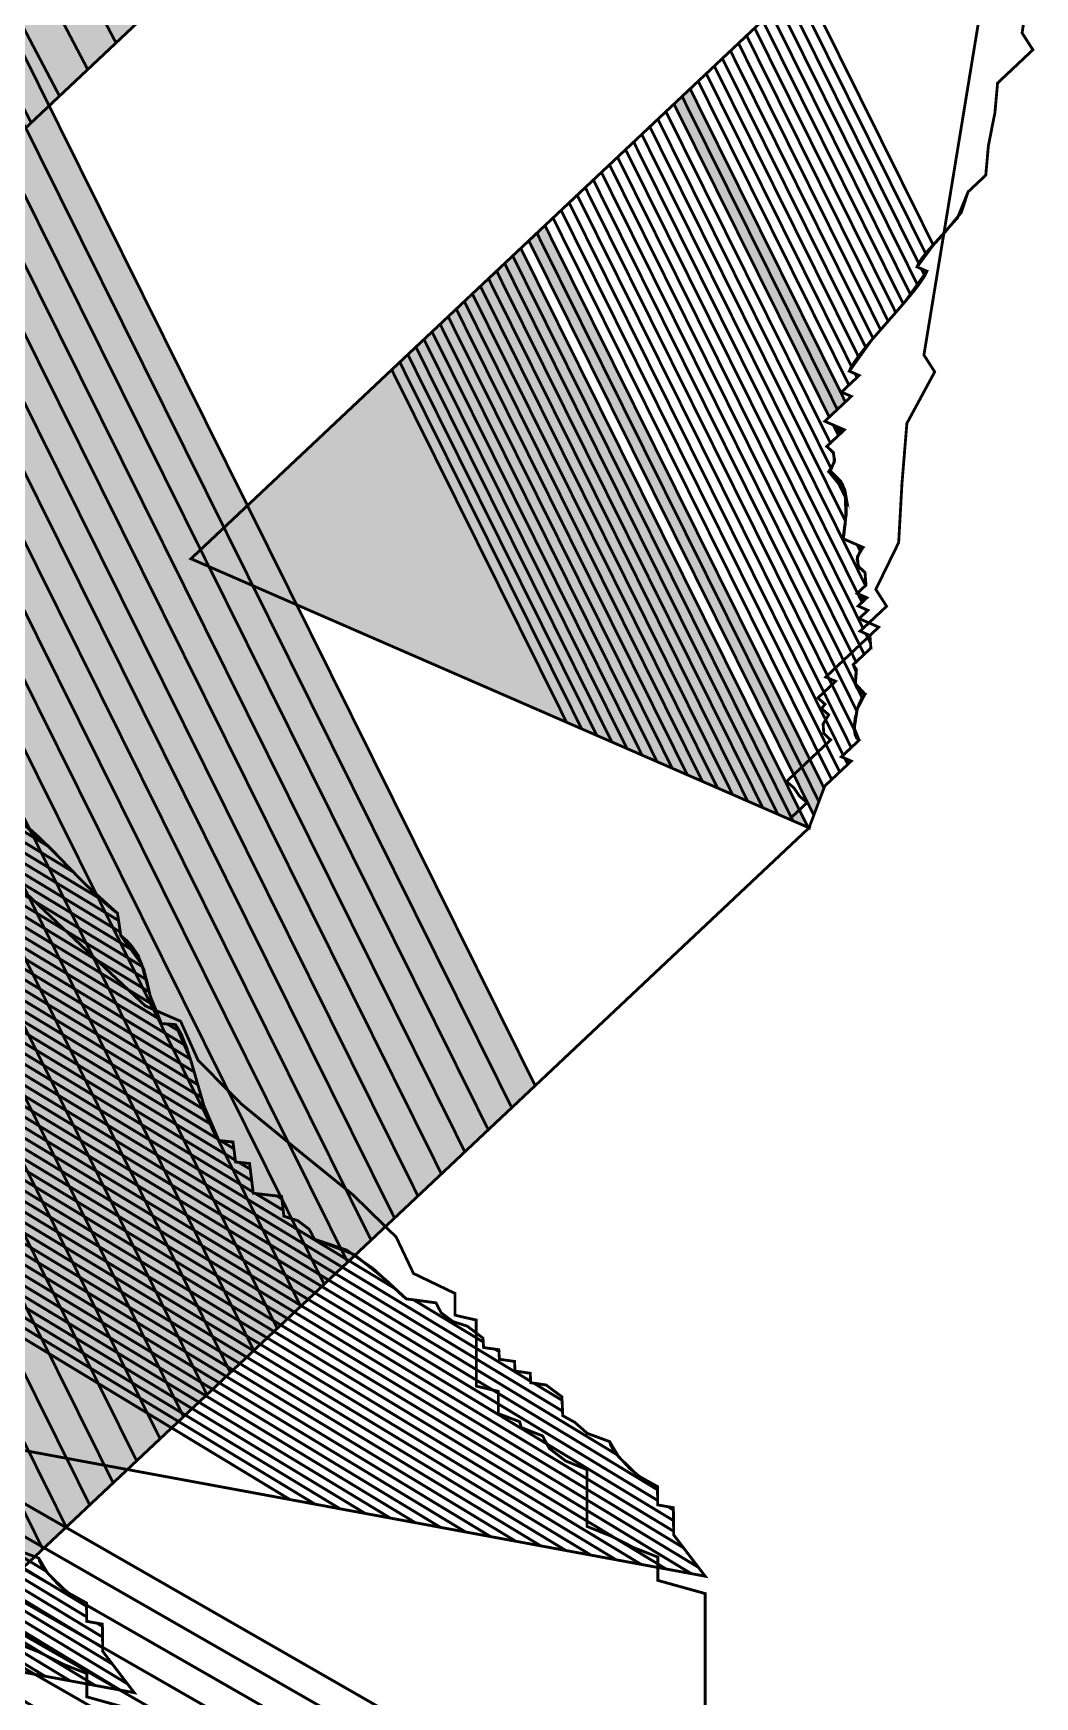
# Model space of a CAD drawing. Extents: x -4.27 to 4.1, y -1.45 to 5.56.
# Drawn here: x 3.034 to 4.097, y 1.296 to 3.063 of the extents above; entities that cross this region are included whole.
import ezdxf

# ---------------------------------------------------------------- set-up
doc = ezdxf.new("R2010")
doc.units = 0
doc.header["$LTSCALE"] = 0.000394
doc.layers.add('LAYER_1', color=7, linetype='CONTINUOUS')

msp = doc.modelspace()

# ---------------------------------------------------------------- linework, layer by layer
at = {"layer": 'LAYER_1', "color": 51, "linetype": 'CONTINUOUS', "const_width": 0.003}
for points in [[(2.222213, 4.936047), (3.181783, 3.109831), (3.121783, 3.053307), (2.162209, 4.879528)], [(2.192209, 4.907787), (3.151783, 3.081567), (3.091783, 3.025043), (2.132209, 4.851264)], [(2.162209, 4.879528), (3.121783, 3.053307), (3.06178, 2.996783), (2.102209, 4.823004)], [(2.132209, 4.851264), (3.091783, 3.025043), (3.031783, 2.968524), (2.072209, 4.794744)], [(2.102209, 4.823004), (3.06178, 2.996783), (3.00178, 2.94026), (2.042205, 4.76648)], [(3.492114, 1.875197), (2.68724, 3.498894), (2.737024, 3.545791), (3.541898, 1.922094)], [(3.467224, 1.851752), (2.66235, 3.475449), (2.71213, 3.522343), (3.517004, 1.898646)], [(3.442335, 1.828303), (2.637461, 3.452), (2.68724, 3.498894), (3.492114, 1.875197)], [(3.97313, 2.795299), (3.825461, 3.093197), (3.842587, 3.109331), (3.981256, 2.829591), (3.977441, 2.824633), (3.974368, 2.819865), (3.972193, 2.815303), (3.982606, 2.810768), (3.980496, 2.806337), (3.977285, 2.801145)], [(3.957531, 2.776087), (3.808335, 3.077067), (3.825461, 3.093197), (3.97313, 2.795299), (3.968471, 2.789269), (3.96323, 2.782836)], [(3.965429, 2.785496), (3.816898, 3.085134), (3.834024, 3.101264), (3.973917, 2.819047), (3.973268, 2.817783), (3.972692, 2.816535), (3.972193, 2.815303), (3.97676, 2.813315), (3.98035, 2.806075), (3.976513, 2.800001), (3.971463, 2.793089)], [(3.07652, 2.172457), (2.688744, 2.407472), (2.686718, 2.416159), (2.684688, 2.424867), (2.682654, 2.433598), (3.018173, 2.230252), (3.01831, 2.229429), (3.01845, 2.228606), (3.018587, 2.227783), (3.037524, 2.211802), (3.056929, 2.192767)], [(3.105295, 2.143799), (2.69178, 2.394413), (2.689756, 2.403097), (2.687728, 2.411804), (2.685697, 2.420535), (3.050012, 2.19974), (3.0685, 2.180793), (3.087009, 2.161646)], [(3.124488, 2.120949), (2.694819, 2.38135), (2.692798, 2.390035), (2.690773, 2.398743), (2.688744, 2.407472), (3.07652, 2.172457), (3.0924, 2.156228), (3.108064, 2.141289), (3.123358, 2.128591), (3.123751, 2.126017), (3.124122, 2.123467)], [(3.126291, 2.108638), (2.697858, 2.368291), (2.695837, 2.376976), (2.693811, 2.385684), (2.69178, 2.394413), (3.105295, 2.143799), (3.111381, 2.138333), (3.117407, 2.133246), (3.123358, 2.128591), (3.123961, 2.124615), (3.124534, 2.120706), (3.125126, 2.116862), (3.125504, 2.114103), (3.125897, 2.111355)], [(3.142795, 2.087413), (2.700906, 2.355228), (2.698882, 2.363914), (2.696853, 2.37262), (2.694819, 2.38135), (3.124488, 2.120949), (3.124696, 2.119578), (3.124908, 2.118217), (3.125126, 2.116862), (3.125682, 2.112862), (3.126257, 2.108907), (3.126803, 2.105035), (3.133152, 2.099619), (3.138436, 2.093717)], [(3.150051, 2.071799), (2.703953, 2.342161), (2.701926, 2.350851), (2.699893, 2.35956), (2.697858, 2.368291), (3.126291, 2.108638), (3.126467, 2.107427), (3.126638, 2.106227), (3.126803, 2.105035), (3.137305, 2.095127), (3.144804, 2.083899)], [(3.154091, 2.058134), (2.706988, 2.329102), (2.704966, 2.337787), (2.702938, 2.346496), (2.700906, 2.355228), (3.142795, 2.087413), (3.147635, 2.077998), (3.151277, 2.068166)], [(3.157154, 2.045059), (2.710031, 2.316043), (2.70801, 2.324728), (2.705985, 2.333435), (2.703953, 2.342161), (3.150051, 2.071799), (3.152828, 2.062894), (3.155107, 2.053928)], [(3.160524, 2.031799), (2.713067, 2.302984), (2.711046, 2.311668), (2.70902, 2.320374), (2.706988, 2.329102), (3.154091, 2.058134), (3.156228, 2.049116), (3.158281, 2.040282)], [(3.166425, 2.017004), (2.71611, 2.289921), (2.714089, 2.298605), (2.712063, 2.307312), (2.710031, 2.316043), (3.157154, 2.045059), (3.159616, 2.035017), (3.162564, 2.025581)], [(3.196004, 1.987858), (2.719157, 2.276854), (2.717133, 2.285542), (2.715102, 2.294252), (2.713067, 2.302984), (3.160524, 2.031799), (3.162998, 2.024437), (3.166084, 2.017639), (3.169996, 2.011531), (3.174898, 2.011138), (3.179863, 2.010765), (3.184894, 2.010366), (3.188812, 2.004276), (3.192501, 1.996683)], [(3.20072, 1.97378), (2.722201, 2.263795), (2.720177, 2.272482), (2.718147, 2.28119), (2.71611, 2.289921), (3.166425, 2.017004), (3.167529, 2.015112), (3.168719, 2.013287), (3.169996, 2.011531), (3.172083, 2.011357), (3.174181, 2.011188), (3.176291, 2.011024), (3.189469, 2.003035), (3.193409, 1.994531), (3.197145, 1.98467)], [(3.204787, 1.960098), (2.725244, 2.250728), (2.723221, 2.259413), (2.721191, 2.268122), (2.719157, 2.276854), (3.196004, 1.987858), (3.199013, 1.979131), (3.201933, 1.969815)], [(1.696307, 2.264295), (3.74728, 1.086508), (3.74728, 1.063167), (3.74728, 1.039832), (3.74728, 1.016504), (1.697622, 2.193539), (1.697186, 2.217115), (1.696746, 2.240701)], [(3.208626, 1.946551), (2.728287, 2.237669), (2.726265, 2.246354), (2.724236, 2.255063), (2.722201, 2.263795), (3.20072, 1.97378), (3.203391, 1.964915), (3.206018, 1.955791)], [(3.212496, 1.932988), (2.731327, 2.224606), (2.729304, 2.23329), (2.727277, 2.241997), (2.725244, 2.250728), (3.204787, 1.960098), (3.207359, 1.951046), (3.209922, 1.941962)], [(1.696965, 2.228913), (3.74728, 1.051504), (3.74728, 1.028164), (3.74728, 1.004832), (3.74728, 0.981508), (1.69828, 2.158161), (1.697841, 2.181736), (1.697403, 2.20532)], [(3.216685, 1.919232), (2.734366, 2.211547), (2.732345, 2.22023), (2.730319, 2.228939), (2.728287, 2.237669), (3.208626, 1.946551), (3.211279, 1.937192), (3.213959, 1.928032)], [(3.221732, 1.904957), (2.737409, 2.198484), (2.735387, 2.207167), (2.73336, 2.215876), (2.731327, 2.224606), (3.212496, 1.932988), (3.215489, 1.923021), (3.218558, 1.913606)], [(3.229835, 1.888827), (2.740453, 2.185421), (2.73843, 2.194105), (2.736402, 2.202813), (2.734366, 2.211547), (3.216685, 1.919232), (3.220816, 1.907317), (3.225176, 1.897018)], [(1.697622, 2.193539), (3.74728, 1.016504), (3.74728, 0.993163), (3.74728, 0.969833), (3.74728, 0.946508), (1.698925, 2.122795), (1.69849, 2.146369), (1.698057, 2.16995)], [(3.248425, 1.866339), (2.743492, 2.172358), (2.74147, 2.181043), (2.739442, 2.189752), (2.737409, 2.198484), (3.221732, 1.904957), (3.224683, 1.898058), (3.227768, 1.892096), (3.231008, 1.887224), (3.235963, 1.886695), (3.240963, 1.886187), (3.245984, 1.885657), (3.246458, 1.882077), (3.246908, 1.878518), (3.247374, 1.875004), (3.247717, 1.872087), (3.248074, 1.8692)], [(3.265807, 1.844587), (2.746539, 2.159295), (2.744517, 2.167979), (2.742488, 2.176687), (2.740453, 2.185421), (3.229835, 1.888827), (3.230223, 1.888277), (3.230614, 1.887742), (3.231008, 1.887224), (3.231609, 1.887156), (3.232211, 1.887088), (3.232815, 1.88702), (3.246902, 1.878484), (3.247053, 1.877319), (3.247212, 1.876159), (3.247374, 1.875004), (3.247801, 1.87145), (3.248243, 1.867941), (3.248661, 1.864453), (3.253595, 1.863885), (3.25857, 1.863332), (3.263567, 1.862819), (3.264329, 1.856704), (3.265071, 1.850626)], [(3.267315, 1.832457), (2.749575, 2.146236), (2.747552, 2.15492), (2.745525, 2.163627), (2.743492, 2.172358), (3.248425, 1.866339), (3.248506, 1.865709), (3.248586, 1.865083), (3.248661, 1.864453), (3.249848, 1.864314), (3.251037, 1.864174), (3.252228, 1.864035), (3.264319, 1.856709), (3.265319, 1.848567), (3.266312, 1.840488)], [(1.69828, 2.158161), (3.74728, 0.981508), (3.74728, 0.958167), (3.74728, 0.934833), (3.74728, 0.911508), (1.699571, 2.087421), (1.699139, 2.110992), (1.698711, 2.134572)], [(1.698925, 2.122795), (3.74728, 0.946508), (3.74728, 0.923167), (3.74728, 0.899833), (3.74728, 0.876508), (1.700228, 2.052043), (1.699793, 2.075619), (1.69936, 2.099204)], [(3.653543, 1.553504), (2.761752, 2.093984), (2.759728, 2.102669), (2.757696, 2.111379), (2.755661, 2.120114), (3.561972, 1.631437), (3.562007, 1.63093), (3.562045, 1.630427), (3.562083, 1.629925), (3.563135, 1.629772), (3.564184, 1.629616), (3.565236, 1.629461), (3.595315, 1.611232), (3.595404, 1.609091), (3.595508, 1.606968), (3.595626, 1.604866), (3.595743, 1.60152), (3.595857, 1.598243), (3.595969, 1.594965), (3.60891, 1.587816), (3.622013, 1.576209), (3.645909, 1.567323), (3.646897, 1.563735), (3.649537, 1.559018)], [(3.696634, 1.516169), (2.764791, 2.080921), (2.762768, 2.089606), (2.760737, 2.098315), (2.758701, 2.107047), (3.595795, 1.59972), (3.595852, 1.598138), (3.595911, 1.596555), (3.595969, 1.594965), (3.60891, 1.587816), (3.622013, 1.576209), (3.645909, 1.567323), (3.65546, 1.551171), (3.676124, 1.531026), (3.696606, 1.519669), (3.696616, 1.5185), (3.696624, 1.517333)], [(1.699571, 2.087421), (3.74728, 0.911508), (3.74728, 0.888167), (3.74728, 0.864837), (3.74728, 0.841512), (1.700886, 2.016669), (1.700448, 2.040244), (1.700009, 2.063828)], [(3.696807, 1.504846), (2.767839, 2.067858), (2.765816, 2.076541), (2.763788, 2.085249), (2.761752, 2.093984), (3.653543, 1.553504), (3.666997, 1.538968), (3.682675, 1.526195), (3.696606, 1.519669), (3.696663, 1.514686), (3.696727, 1.509745)], [(3.713646, 1.483421), (2.770882, 2.054795), (2.768858, 2.063479), (2.766828, 2.072187), (2.764791, 2.080921), (3.696634, 1.516169), (3.696706, 1.510766), (3.696798, 1.505414), (3.696917, 1.50011), (3.702442, 1.499153), (3.707948, 1.49817), (3.713472, 1.497213), (3.71354, 1.492588), (3.713596, 1.487991)], [(3.71374, 1.472146), (2.773925, 2.041732), (2.771903, 2.050416), (2.769874, 2.059124), (2.767839, 2.067858), (3.696807, 1.504846), (3.696841, 1.503263), (3.696878, 1.501685), (3.696917, 1.50011), (3.700556, 1.499483), (3.704175, 1.498834), (3.707795, 1.498185), (3.7135, 1.494728), (3.713598, 1.487131), (3.713676, 1.479607)], [(3.724201, 1.454587), (2.776965, 2.028669), (2.774942, 2.037353), (2.772915, 2.046062), (2.770882, 2.054795), (3.713646, 1.483421), (3.713695, 1.478362), (3.713742, 1.473332), (3.713783, 1.468323), (3.717265, 1.46373), (3.720735, 1.45915)], [(3.74011, 1.433728), (2.780004, 2.01561), (2.777983, 2.024292), (2.775957, 2.033001), (2.773925, 2.041732), (3.71374, 1.472146), (3.713754, 1.470869), (3.71377, 1.469597), (3.713783, 1.468323), (3.722597, 1.456713), (3.731365, 1.445188)], [(3.732539, 1.427098), (2.783047, 2.002547), (2.781025, 2.01123), (2.778997, 2.019937), (2.776965, 2.028669), (3.724201, 1.454587), (3.731907, 1.444476), (3.739597, 1.434414), (3.74728, 1.424382), (3.742361, 1.425289), (3.737448, 1.426194)], [(3.705929, 1.432008), (2.786094, 1.98948), (2.784071, 1.998166), (2.782041, 2.006875), (2.780004, 2.01561), (3.74011, 1.433728), (3.742498, 1.430608), (3.744889, 1.427494), (3.74728, 1.424382), (3.733448, 1.426934), (3.719664, 1.429474)], [(3.047382, 1.429799), (2.155594, 1.970276), (2.15357, 1.97896), (2.151539, 1.987668), (2.149504, 1.996402), (2.955811, 1.507732), (2.955846, 1.507227), (2.955884, 1.506724), (2.955921, 1.50622), (2.956975, 1.506068), (2.958029, 1.50591), (2.959083, 1.505752), (2.989154, 1.487524), (2.989241, 1.485383), (2.989347, 1.483262), (2.989469, 1.481161), (2.989583, 1.477814), (2.989697, 1.474536), (2.989811, 1.47126), (3.002751, 1.464108), (3.015853, 1.452502), (3.039748, 1.443618), (3.040736, 1.44003), (3.043376, 1.435314)], [(3.679295, 1.436929), (2.789134, 1.976421), (2.788688, 1.978341), (2.788245, 1.980264), (2.787799, 1.982189), (2.78622, 1.98896), (2.784634, 1.995745), (2.783047, 2.002547), (3.732539, 1.427098), (3.71471, 1.43039), (3.696962, 1.433667)], [(3.189469, 2.003035), (3.176291, 2.011024), (3.179138, 2.010813), (3.182006, 2.010598), (3.184894, 2.010366), (3.186458, 2.008173), (3.187981, 2.005722)], [(3.090472, 1.392465), (2.158634, 1.957213), (2.15661, 1.965898), (2.15458, 1.974606), (2.152543, 1.983339), (2.989634, 1.476016), (2.989692, 1.474435), (2.989753, 1.472852), (2.989811, 1.47126), (3.002751, 1.464108), (3.015853, 1.452502), (3.039748, 1.443618), (3.049298, 1.427466), (3.069963, 1.407321), (3.090445, 1.395965), (3.090455, 1.394796), (3.090463, 1.393628)], [(3.652669, 1.44185), (2.792173, 1.963362), (2.790717, 1.969626), (2.78926, 1.975902), (2.787799, 1.982189), (2.787231, 1.984617), (2.786662, 1.987047), (2.786094, 1.98948), (3.705929, 1.432008), (3.688093, 1.435302), (3.67034, 1.438585)], [(3.626035, 1.446772), (2.795213, 1.950299), (2.79319, 1.958982), (2.791164, 1.967691), (2.789134, 1.976421), (3.679295, 1.436929), (3.661459, 1.440224), (3.643706, 1.443506)], [(3.09065, 1.381138), (2.161673, 1.94415), (2.159652, 1.952833), (2.157626, 1.961542), (2.155594, 1.970276), (3.047382, 1.429799), (3.060835, 1.415263), (3.076514, 1.40249), (3.090445, 1.395965), (3.090501, 1.39098), (3.090567, 1.386036)], [(3.599421, 1.451681), (2.798256, 1.93724), (2.796234, 1.945922), (2.794206, 1.95463), (2.792173, 1.963362), (3.652669, 1.44185), (3.634834, 1.445142), (3.617085, 1.448418)], [(3.107488, 1.359717), (2.16472, 1.931087), (2.162698, 1.939771), (2.160669, 1.948479), (2.158634, 1.957213), (3.090472, 1.392465), (3.090547, 1.387061), (3.090641, 1.381709), (3.09076, 1.376406), (3.096284, 1.375448), (3.101787, 1.374466), (3.107311, 1.373508), (3.107382, 1.368882), (3.107441, 1.364285)], [(3.107579, 1.348441), (2.16776, 1.918028), (2.165737, 1.926711), (2.163709, 1.935417), (2.161673, 1.94415), (3.09065, 1.381138), (3.090683, 1.379556), (3.090721, 1.37798), (3.09076, 1.376406), (3.094397, 1.375778), (3.098015, 1.375129), (3.101634, 1.37448), (3.107339, 1.371024), (3.107438, 1.363427), (3.107516, 1.355904)], [(3.572791, 1.456602), (2.801295, 1.924177), (2.799273, 1.932861), (2.797245, 1.941568), (2.795213, 1.950299), (3.626035, 1.446772), (3.608202, 1.450063), (3.590455, 1.45334)], [(3.118035, 1.330886), (2.170803, 1.904965), (2.168781, 1.913647), (2.166753, 1.922354), (2.16472, 1.931087), (3.107488, 1.359717), (3.10754, 1.354657), (3.107584, 1.349624), (3.107622, 1.344614), (3.111102, 1.340023), (3.114571, 1.335446)], [(3.546165, 1.461524), (2.804339, 1.911114), (2.802316, 1.919797), (2.800289, 1.928507), (2.798256, 1.93724), (3.599421, 1.451681), (3.581584, 1.454977), (3.563832, 1.458259)], [(3.519539, 1.466441), (2.807374, 1.898055), (2.805353, 1.906737), (2.803327, 1.915445), (2.801295, 1.924177), (3.572791, 1.456602), (3.554954, 1.459898), (3.537204, 1.463177)], [(3.133949, 1.310024), (2.173846, 1.891902), (2.171823, 1.900585), (2.169794, 1.909294), (2.16776, 1.918028), (3.107579, 1.348441), (3.107592, 1.347164), (3.107609, 1.345889), (3.107622, 1.344614), (3.116437, 1.333006), (3.125205, 1.321482)], [(3.492909, 1.471362), (2.810421, 1.884992), (2.808398, 1.893675), (2.80637, 1.902381), (2.804339, 1.911114), (3.546165, 1.461524), (3.528325, 1.464821), (3.510574, 1.468099)], [(3.126378, 1.303394), (2.17689, 1.878839), (2.174867, 1.887521), (2.172839, 1.89623), (2.170803, 1.904965), (3.118035, 1.330886), (3.125744, 1.320774), (3.133436, 1.31071), (3.141118, 1.300677), (3.136199, 1.301584), (3.131286, 1.302489)], [(3.099768, 1.308303), (2.179937, 1.865772), (2.177914, 1.874457), (2.175883, 1.883167), (2.173846, 1.891902), (3.133949, 1.310024), (3.136338, 1.306906), (3.138729, 1.303792), (3.141118, 1.300677), (3.127287, 1.303229), (3.113502, 1.30577)], [(3.466299, 1.476272), (2.813465, 1.871929), (2.81144, 1.880613), (2.809409, 1.889321), (2.807374, 1.898055), (3.519539, 1.466441), (3.501705, 1.469734), (3.483958, 1.47301)], [(3.073142, 1.31322), (2.182976, 1.852713), (2.182531, 1.854632), (2.182087, 1.856555), (2.181642, 1.85848), (2.180062, 1.865251), (2.178477, 1.872036), (2.17689, 1.878839), (3.126378, 1.303394), (3.108552, 1.306685), (3.090807, 1.309961)], [(3.439657, 1.481201), (2.8165, 1.85887), (2.814478, 1.867552), (2.812451, 1.87626), (2.810421, 1.884992), (3.492909, 1.471362), (3.475071, 1.474657), (3.45732, 1.477937)], [(3.413024, 1.486122), (2.819539, 1.845811), (2.817519, 1.854492), (2.815495, 1.863198), (2.813465, 1.871929), (3.466299, 1.476272), (3.448451, 1.47957), (3.430693, 1.482855)], [(3.246902, 1.878484), (3.232815, 1.88702), (3.237179, 1.886567), (3.241575, 1.886124), (3.245984, 1.885657), (3.246303, 1.883259), (3.246603, 1.880865)], [(3.046516, 1.318138), (2.186016, 1.839654), (2.18456, 1.845917), (2.183103, 1.852193), (2.181642, 1.85848), (2.181074, 1.860909), (2.180505, 1.863338), (2.179937, 1.865772), (3.099768, 1.308303), (3.081934, 1.311596), (3.064184, 1.314874)], [(3.019886, 1.323063), (2.189055, 1.826594), (2.187033, 1.835274), (2.185006, 1.843981), (2.182976, 1.852713), (3.073142, 1.31322), (3.055305, 1.316515), (3.037555, 1.319797)], [(3.38639, 1.491047), (2.822587, 1.832748), (2.820563, 1.841429), (2.818534, 1.850136), (2.8165, 1.85887), (3.439657, 1.481201), (3.421811, 1.4845), (3.404056, 1.487782)], [(3.264319, 1.856709), (3.252228, 1.864035), (3.255993, 1.863611), (3.259776, 1.863202), (3.263567, 1.862819), (3.263821, 1.860779), (3.26407, 1.858741)], [(2.993272, 1.327972), (2.192098, 1.813531), (2.190076, 1.822216), (2.188049, 1.830922), (2.186016, 1.839654), (3.046516, 1.318138), (3.028682, 1.32143), (3.010935, 1.324709)], [(3.359768, 1.495961), (2.825626, 1.819685), (2.823603, 1.82837), (2.821573, 1.837079), (2.819539, 1.845811), (3.413024, 1.486122), (3.39518, 1.489417), (3.377428, 1.492697)], [(3.333138, 1.500886), (2.828669, 1.806622), (2.826647, 1.815304), (2.824619, 1.824013), (2.822587, 1.832748), (3.38639, 1.491047), (3.368546, 1.494343), (3.350795, 1.497622)], [(3.306512, 1.505803), (2.831709, 1.793563), (2.829686, 1.802244), (2.827659, 1.810951), (2.825626, 1.819685), (3.359768, 1.495961), (3.341922, 1.499259), (3.324171, 1.502539)], [(3.299232, 1.813114), (3.269764, 1.830972), (3.274001, 1.830459), (3.278244, 1.82997), (3.282465, 1.829512), (3.28746, 1.828919), (3.292517, 1.828346), (3.297638, 1.827748), (3.298024, 1.824166), (3.298428, 1.820648), (3.298803, 1.817197), (3.298942, 1.815829), (3.299083, 1.814467)], [(3.297909, 1.82513), (3.29265, 1.828319), (3.294303, 1.828132), (3.295968, 1.827945), (3.297638, 1.827748), (3.297726, 1.826871), (3.297816, 1.825997)], [(2.828669, 1.806622), (3.333138, 1.500886), (3.313002, 1.50461), (3.292988, 1.508313), (3.273094, 1.511992), (3.190785, 1.527202), (3.110386, 1.542061), (3.031872, 1.556573), (2.955218, 1.570742), (2.880398, 1.584575), (2.863606, 1.656634), (2.846364, 1.730641)], [(3.511626, 1.673169), (3.437709, 1.717969), (3.440339, 1.717618), (3.442977, 1.717272), (3.445618, 1.716937), (3.450873, 1.716205), (3.456169, 1.715493), (3.461484, 1.714756), (3.466899, 1.704253), (3.479225, 1.695072), (3.49485, 1.689898), (3.500299, 1.685738), (3.505821, 1.681544), (3.511374, 1.677366), (3.511454, 1.675967), (3.511538, 1.674566)], [(3.52822, 1.663114), (3.524169, 1.665567), (3.525477, 1.665393), (3.526785, 1.665221), (3.528091, 1.665047), (3.528136, 1.664403), (3.528178, 1.663756)], [(3.595315, 1.611232), (3.565236, 1.629461), (3.569598, 1.628811), (3.573963, 1.628159), (3.578327, 1.627528), (3.583956, 1.623304), (3.589576, 1.619147), (3.595189, 1.614984), (3.59523, 1.613733), (3.595271, 1.612481)], [(3.7135, 1.494728), (3.707795, 1.498185), (3.709683, 1.497855), (3.711577, 1.497532), (3.713472, 1.497213), (3.713482, 1.496384), (3.71349, 1.495554)], [(3.107339, 1.371024), (3.101634, 1.37448), (3.103521, 1.37415), (3.105416, 1.373827), (3.107311, 1.373508), (3.107323, 1.372679), (3.10733, 1.37185)]]:
    msp.add_lwpolyline(points, close=True, dxfattribs=at)
at = {"layer": 'LAYER_1', "linetype": 'CONTINUOUS', "const_width": 0.003}
for points in [[(3.517004, 1.898646), (2.71213, 3.522343), (2.761909, 3.569232), (3.566783, 1.945539)], [(3.981256, 2.829591), (3.842587, 3.109331), (4.026433, 3.28252), (4.03685, 3.27798), (4.07207, 3.270771), (4.080439, 3.263776), (4.069134, 3.251), (4.08448, 3.197431), (4.094037, 3.132032), (4.083685, 3.063823), (4.095142, 3.045917), (4.057638, 3.010587), (4.054855, 2.979267), (4.047905, 2.944021), (4.045122, 2.912701), (4.035744, 2.90387), (4.02637, 2.895039), (4.019075, 2.873037), (4.000646, 2.85074)], [(3.973917, 2.819047), (3.834024, 3.101264), (3.85115, 3.117398), (3.989299, 2.838705), (3.983176, 2.831871), (3.977928, 2.825304)], [(3.98035, 2.806075), (3.97676, 2.813315), (3.982606, 2.810768), (3.982, 2.809304), (3.981245, 2.807738)], [(3.050012, 2.19974), (2.685697, 2.420535), (2.683674, 2.429222), (2.681645, 2.43793), (2.679614, 2.446661), (3.016138, 2.242709), (3.016961, 2.237716), (3.017779, 2.23274), (3.018587, 2.227783), (3.028898, 2.219497), (3.039388, 2.21005)]]:
    msp.add_lwpolyline(points, close=True, dxfattribs=at)
at = {"layer": 'LAYER_1', "color": 39, "linetype": 'CONTINUOUS', "const_width": 0.003}
for points in [[(3.66289, 3.563043), (2.083106, 2.074843), (0.101378, 2.938169)], [(4.094037, 3.132032), (4.083685, 3.063823), (4.095142, 3.045917), (4.057638, 3.010587), (4.054855, 2.979267), (4.047905, 2.944021), (4.045122, 2.912701), (4.035744, 2.90387), (4.02637, 2.895039), (4.0151, 2.867416), (3.990405, 2.8399), (3.972193, 2.815303), (3.982606, 2.810768), (3.959416, 2.778291), (3.923493, 2.73701), (3.900303, 2.704535), (3.910717, 2.699996), (3.901343, 2.691165), (3.891965, 2.682331), (3.902378, 2.677795), (3.874252, 2.651299), (3.884665, 2.64676), (3.895083, 2.642224), (3.885705, 2.63339), (3.876331, 2.624559), (3.883581, 2.617571), (3.884351, 2.607668), (3.878409, 2.597819), (3.896112, 2.576234), (3.896454, 2.547858), (3.89402, 2.526433), (3.904437, 2.521894), (3.91485, 2.517358), (3.908909, 2.507508), (3.909679, 2.497605), (3.916929, 2.490618), (3.917969, 2.477248), (3.908594, 2.468417), (3.919008, 2.463878), (3.909634, 2.455047), (3.920047, 2.450508), (3.910673, 2.441677), (3.921087, 2.437138), (3.911713, 2.428307), (3.922126, 2.423768), (3.923165, 2.410402), (3.913791, 2.401567), (3.904413, 2.392736), (3.907654, 2.384626), (3.906727, 2.372591), (3.916909, 2.361457), (3.908804, 2.345852), (3.90556, 2.325259), (3.91065, 2.312516), (3.891898, 2.29485), (3.902315, 2.290315), (3.874185, 2.263815), (3.857512, 2.219409), (3.201346, 2.505264), (4.026433, 3.28252)], [(4.054539, 3.179854), (3.979465, 2.721717), (3.990921, 2.703807), (3.961372, 2.649067), (3.956137, 2.584947), (3.95266, 2.522483), (3.928386, 2.472713), (3.939839, 2.454803), (3.921087, 2.437138), (3.931504, 2.432602), (3.875248, 2.379606), (3.885661, 2.375071), (3.866909, 2.357406), (3.874509, 2.350746), (3.870767, 2.346156), (3.878366, 2.339496), (3.872422, 2.329648), (3.873192, 2.319745), (3.880445, 2.31276), (3.833563, 2.268594), (3.841549, 2.261769), (3.84745, 2.252979), (3.855433, 2.246154), (3.846059, 2.237319), (3.836681, 2.228488), (3.857512, 2.219413), (2.479244, 0.921043)], [(3.018587, 2.227783), (3.053289, 2.196474), (3.088774, 2.159879), (3.123358, 2.128591), (3.123961, 2.124615), (3.124534, 2.120706), (3.125126, 2.116862), (3.125682, 2.112862), (3.126257, 2.108907), (3.126803, 2.105035), (3.148897, 2.074964), (3.15817, 2.040763), (3.169996, 2.011531), (3.174898, 2.011138), (3.179863, 2.010765), (3.184894, 2.010366), (3.200955, 1.973074), (3.215164, 1.92411), (3.231008, 1.887224), (3.235963, 1.886695), (3.240963, 1.886187), (3.245984, 1.885657), (3.246458, 1.882077), (3.246908, 1.878518), (3.247374, 1.875004), (3.247801, 1.87145), (3.248243, 1.867941), (3.248661, 1.864453), (3.253595, 1.863885), (3.25857, 1.863332), (3.263567, 1.862819), (3.264886, 1.852197), (3.266172, 1.841686), (3.267472, 1.831264), (3.272464, 1.83065), (3.277475, 1.83006), (3.282465, 1.829512), (3.28746, 1.828919), (3.292517, 1.828346), (3.297638, 1.827748), (3.298024, 1.824166), (3.298428, 1.820648), (3.298803, 1.817197), (3.299182, 1.813711), (3.299576, 1.81027), (3.299949, 1.80685), (3.314901, 1.801993), (3.326953, 1.792916), (3.332488, 1.782343), (3.374617, 1.766121), (3.407673, 1.73962), (3.430028, 1.718984), (3.435189, 1.718313), (3.440393, 1.717614), (3.445618, 1.716937), (3.450873, 1.716205), (3.456169, 1.715493), (3.461484, 1.714756), (3.466899, 1.704253), (3.479225, 1.695072), (3.49485, 1.689898), (3.500299, 1.685738), (3.505821, 1.681544), (3.511374, 1.677366), (3.51158, 1.674013), (3.511803, 1.670662), (3.512004, 1.667311), (3.517366, 1.666519), (3.522728, 1.665772), (3.528091, 1.665047), (3.528326, 1.66161), (3.528539, 1.658219), (3.528772, 1.65485), (3.534122, 1.654091), (3.539471, 1.653309), (3.544819, 1.652547), (3.545043, 1.649101), (3.545223, 1.645699), (3.545378, 1.642319), (3.550741, 1.641577), (3.556145, 1.640801), (3.561571, 1.639972), (3.561716, 1.636593), (3.56188, 1.633236), (3.562083, 1.629925), (3.567496, 1.629134), (3.572911, 1.628319), (3.578327, 1.627528), (3.583956, 1.623304), (3.589576, 1.619147), (3.595189, 1.614984), (3.59531, 1.611582), (3.59545, 1.608201), (3.595626, 1.604866), (3.595743, 1.60152), (3.595857, 1.598243), (3.595969, 1.594965), (3.60891, 1.587816), (3.622013, 1.576209), (3.645909, 1.567323), (3.65546, 1.551171), (3.676124, 1.531026), (3.696606, 1.519669), (3.696684, 1.513076), (3.696782, 1.506556), (3.696917, 1.50011), (3.702442, 1.499153), (3.707948, 1.49817), (3.713472, 1.497213), (3.713608, 1.48747), (3.713705, 1.477848), (3.713783, 1.468323), (3.724999, 1.453562), (3.736151, 1.438931), (3.74728, 1.424382), (3.675679, 1.437607), (3.60539, 1.450592), (3.536397, 1.463339), (3.468687, 1.47585), (3.402243, 1.488127), (3.33705, 1.500174), (3.273094, 1.511992), (3.190785, 1.527202), (3.110386, 1.542061), (3.031872, 1.556573)], [(2.996399, 2.17825), (3.047432, 2.129942), (3.099562, 2.080643), (3.152819, 2.030335), (3.165063, 2.0249), (3.177582, 2.019472), (3.190374, 2.013933), (3.208808, 1.972647), (3.254582, 1.926263), (3.31402, 1.877594), (3.373449, 1.829457), (3.419194, 1.784663), (3.437583, 1.746028), (3.452147, 1.738982), (3.466801, 1.73196), (3.481638, 1.724823), (3.481646, 1.717026), (3.481655, 1.709352), (3.481665, 1.701736), (3.489052, 1.699941), (3.496531, 1.69824), (3.504193, 1.696555), (3.504218, 1.673127), (3.504243, 1.64976), (3.504268, 1.626335), (3.512047, 1.624484), (3.519827, 1.622635), (3.527606, 1.620787), (3.527617, 1.6127), (3.527626, 1.604858), (3.527634, 1.597138), (3.550304, 1.588527), (3.552052, 1.582299), (3.574724, 1.573406), (3.581661, 1.560246), (3.599057, 1.546916), (3.621815, 1.537559), (3.621827, 1.517478), (3.621839, 1.497333), (3.62185, 1.477252), (3.646957, 1.467154), (3.671975, 1.45455), (3.696945, 1.444665), (3.696948, 1.440238), (3.696949, 1.436068), (3.696949, 1.432024), (3.69695, 1.428001), (3.696952, 1.423979), (3.696953, 1.419957), (3.713546, 1.415325), (3.730276, 1.410667), (3.74728, 1.405957), (3.74728, 1.340692), (3.74728, 1.275474)], [(3.015853, 1.452502), (3.039748, 1.443618), (3.049298, 1.427466), (3.069963, 1.407321), (3.090445, 1.395965), (3.090524, 1.389371), (3.090623, 1.382852), (3.09076, 1.376406), (3.096284, 1.375448), (3.101787, 1.374466), (3.107311, 1.373508), (3.107449, 1.363763), (3.107547, 1.354141), (3.107622, 1.344614), (3.11884, 1.329854), (3.129992, 1.315225), (3.141118, 1.300677), (3.069518, 1.313901), (2.999229, 1.326886)], [(3.015689, 1.353543), (3.040798, 1.343449), (3.065815, 1.330845), (3.090787, 1.320961), (3.090788, 1.316533), (3.090789, 1.312361), (3.090791, 1.308319), (3.090791, 1.304295), (3.090791, 1.300273), (3.090791, 1.296252), (3.107385, 1.291619)]]:
    msp.add_lwpolyline(points, dxfattribs=at)
at = {"layer": 'LAYER_1', "linetype": 'CONTINUOUS', "const_width": 0.003}
msp.add_lwpolyline([(4.054539, 3.179854), (3.979465, 2.721717), (3.990921, 2.703807), (3.961372, 2.649067), (3.956137, 2.584947), (3.95266, 2.522483), (3.928386, 2.472713), (3.939839, 2.454803), (3.921087, 2.437138), (3.931504, 2.432602), (3.875248, 2.379606), (3.885661, 2.375071), (3.866909, 2.357406), (3.874509, 2.350746), (3.870767, 2.346156), (3.878366, 2.339496), (3.872422, 2.329648), (3.873192, 2.319745), (3.880445, 2.31276), (3.833563, 2.268594), (3.841549, 2.261769), (3.84745, 2.252979), (3.855433, 2.246154), (3.846059, 2.237319), (3.836681, 2.228488), (3.857512, 2.219413), (3.541898, 1.922094), (2.737024, 3.545791)], dxfattribs=at)
at = {"layer": 'LAYER_1', "color": 41, "linetype": 'CONTINUOUS', "const_width": 0.003}
for points in [[(3.417449, 1.804858), (2.612575, 3.428555), (2.66235, 3.475449), (3.467224, 1.851752)], [(3.392555, 1.781409), (2.587681, 3.405106), (2.637461, 3.452), (3.442335, 1.828303)], [(3.367665, 1.757965), (2.562791, 3.381661), (2.612575, 3.428555), (3.417449, 1.804858)], [(3.342776, 1.734516), (2.537902, 3.358213), (2.587681, 3.405106), (3.392555, 1.781409)], [(3.31789, 1.711071), (2.513016, 3.334768), (2.562791, 3.381661), (3.367665, 1.757965)], [(3.293, 1.687626), (2.488126, 3.311323), (2.537902, 3.358213), (3.342776, 1.734516)], [(3.941516, 2.75772), (3.791213, 3.060933), (3.808335, 3.077067), (3.957531, 2.776087), (3.95233, 2.770058), (3.946966, 2.76392)], [(3.949543, 2.766866), (3.799776, 3.069), (3.816898, 3.085134), (3.965429, 2.785496), (3.960426, 2.779488), (3.9551, 2.773258)], [(3.925496, 2.739362), (3.774087, 3.044803), (3.791213, 3.060933), (3.941516, 2.75772), (3.936069, 2.751525), (3.930701, 2.745387)], [(3.933484, 2.748587), (3.78265, 3.05287), (3.799776, 3.069), (3.949543, 2.766866), (3.944205, 2.760783), (3.938825, 2.754672)], [(3.90989, 2.720165), (3.756965, 3.028673), (3.774087, 3.044803), (3.925496, 2.739362), (3.919799, 2.732621), (3.914555, 2.726193)], [(3.917598, 2.729957), (3.765528, 3.036736), (3.78265, 3.05287), (3.933484, 2.748587), (3.92793, 2.742198), (3.922604, 2.735965)]]:
    msp.add_lwpolyline(points, close=True, dxfattribs=at)
at = {"layer": 'LAYER_1', "color": 31, "linetype": 'CONTINUOUS', "const_width": 0.003}
for points in [[(3.268106, 1.664177), (2.463232, 3.287874), (2.513016, 3.334768), (3.31789, 1.711071)], [(3.243217, 1.640728), (2.438343, 3.264429), (2.488126, 3.311323), (3.293, 1.687626)], [(3.218331, 1.617283), (2.413457, 3.24098), (2.463232, 3.287874), (3.268106, 1.664177)], [(3.193441, 1.593839), (2.388567, 3.217535), (2.438343, 3.264429), (3.243217, 1.640728)], [(3.168551, 1.57039), (2.363677, 3.194091), (2.413457, 3.24098), (3.218331, 1.617283)], [(3.143657, 1.546941), (2.338783, 3.170642), (2.388567, 3.217535), (3.193441, 1.593839)], [(3.89613, 2.671909), (3.73128, 3.004476), (3.748402, 3.020606), (3.902661, 2.709413), (3.901722, 2.707681), (3.900933, 2.706053), (3.900303, 2.704535), (3.906398, 2.701878), (3.908409, 2.697823), (3.901343, 2.691165), (3.891965, 2.682331), (3.902378, 2.677795)], [(3.899846, 2.689756), (3.739839, 3.012539), (3.756965, 3.028673), (3.90989, 2.720165), (3.905679, 2.714254), (3.902432, 2.709008), (3.900303, 2.704535), (3.910717, 2.699996), (3.901343, 2.691165)], [(3.902661, 2.709413), (3.748402, 3.020606), (3.765528, 3.036736), (3.917598, 2.729957), (3.911573, 2.722386), (3.906519, 2.715486)], [(3.879008, 2.65578), (3.714154, 2.988343), (3.73128, 3.004476), (3.89613, 2.671909)], [(3.887571, 2.663846), (3.722717, 2.996409), (3.739839, 3.012539), (3.899846, 2.689756), (3.891965, 2.682331), (3.902378, 2.677795)], [(3.880142, 2.62815), (3.705591, 2.98028), (3.722717, 2.996409), (3.887571, 2.663846), (3.874252, 2.651299), (3.884665, 2.64676), (3.895083, 2.642224), (3.885705, 2.63339)], [(3.908409, 2.697823), (3.906398, 2.701878), (3.910717, 2.699996)], [(3.888705, 2.636217), (3.883154, 2.647421), (3.884665, 2.64676), (3.895083, 2.642224)]]:
    msp.add_lwpolyline(points, close=True, dxfattribs=at)
at = {"layer": 'LAYER_1', "color": 21, "linetype": 'CONTINUOUS', "const_width": 0.003}
for points in [[(3.118772, 1.5235), (2.313898, 3.147197), (2.363677, 3.194091), (3.168551, 1.57039)], [(3.093882, 1.500051), (2.289008, 3.123748), (2.338783, 3.170642), (3.143657, 1.546941)], [(3.068992, 1.476602), (2.264118, 3.100303), (2.313898, 3.147197), (3.118772, 1.5235)], [(3.044102, 1.453157), (2.239228, 3.076854), (2.289008, 3.123748), (3.093882, 1.500051)], [(3.019213, 1.429713), (2.214339, 3.053409), (2.264118, 3.100303), (3.068992, 1.476602)], [(2.994323, 1.406264), (2.189449, 3.029965), (2.239228, 3.076854), (3.044102, 1.453157)], [(3.88111, 2.600862), (3.697031, 2.972213), (3.714154, 2.988343), (3.879008, 2.65578), (3.874252, 2.651299), (3.883154, 2.647421), (3.888705, 2.636217), (3.885705, 2.63339), (3.876331, 2.624559), (3.883095, 2.618532), (3.88474, 2.609931)], [(3.917488, 2.476795), (3.679906, 2.956083), (3.697031, 2.972213), (3.88111, 2.600862), (3.880292, 2.599816), (3.879393, 2.598802), (3.878409, 2.597819), (3.880506, 2.596819), (3.882448, 2.595722), (3.884248, 2.594535), (3.897339, 2.568122), (3.896901, 2.551746), (3.894893, 2.537001), (3.89402, 2.526433), (3.904437, 2.521894), (3.91485, 2.517358), (3.908909, 2.507508), (3.909679, 2.497605), (3.916929, 2.490618), (3.917969, 2.477248)], [(3.896098, 2.545283), (3.688469, 2.964146), (3.705591, 2.98028), (3.880142, 2.62815), (3.876331, 2.624559), (3.883581, 2.617571), (3.884351, 2.607668), (3.878409, 2.597819), (3.893267, 2.584081), (3.897504, 2.565008)], [(3.914913, 2.431319), (3.662783, 2.939949), (3.679906, 2.956083), (3.917488, 2.476795), (3.908594, 2.468417), (3.919008, 2.463878), (3.909634, 2.455047), (3.920047, 2.450508), (3.910673, 2.441677), (3.921087, 2.437138)], [(3.908925, 2.468728), (3.671343, 2.948016), (3.688469, 2.964146), (3.896098, 2.545283), (3.894998, 2.537747), (3.894173, 2.531339), (3.89402, 2.526433), (3.904437, 2.521894), (3.908591, 2.520087), (3.911736, 2.51374), (3.90847, 2.504837), (3.910253, 2.496476), (3.916929, 2.490618), (3.917969, 2.477248)], [(3.907008, 2.371248), (3.637094, 2.915752), (3.65422, 2.931882), (3.916047, 2.403693), (3.913791, 2.401567), (3.904413, 2.392736), (3.907812, 2.387663), (3.906908, 2.379941)], [(3.907484, 2.395626), (3.645657, 2.923819), (3.662783, 2.939949), (3.914913, 2.431319), (3.911713, 2.428307), (3.917697, 2.425697), (3.922772, 2.415465), (3.923165, 2.410402), (3.913791, 2.401567)], [(3.916047, 2.403693), (3.65422, 2.931882), (3.671343, 2.948016), (3.908925, 2.468728), (3.908594, 2.468417), (3.909217, 2.468146), (3.913776, 2.458949), (3.909634, 2.455047), (3.917386, 2.451669), (3.918626, 2.449165), (3.910673, 2.441677), (3.921087, 2.437138), (3.911713, 2.428307), (3.922126, 2.423768), (3.923165, 2.410402)], [(3.908146, 2.343614), (3.628535, 2.907689), (3.645657, 2.923819), (3.907484, 2.395626), (3.904413, 2.392736), (3.907654, 2.384626), (3.906727, 2.372591), (3.916909, 2.361457), (3.913566, 2.35708), (3.910586, 2.350915)], [(3.897339, 2.568122), (3.884248, 2.594535), (3.891449, 2.587163), (3.895584, 2.578145)], [(3.911736, 2.51374), (3.908591, 2.520087), (3.91485, 2.517358), (3.913697, 2.516195), (3.912658, 2.514985)], [(3.913776, 2.458949), (3.909217, 2.468146), (3.919008, 2.463878)], [(3.918626, 2.449165), (3.917386, 2.451669), (3.920047, 2.450508)], [(3.922772, 2.415465), (3.917697, 2.425697), (3.922126, 2.423768)], [(3.913819, 2.357504), (3.909059, 2.36711), (3.910959, 2.365085), (3.913545, 2.363191), (3.916909, 2.361457), (3.915854, 2.360343), (3.914821, 2.359017)]]:
    msp.add_lwpolyline(points, close=True, dxfattribs=at)
at = {"layer": 'LAYER_1', "color": 11, "linetype": 'CONTINUOUS', "const_width": 0.003}
for points in [[(3.905634, 2.323339), (3.619969, 2.899618), (3.637094, 2.915752), (3.907008, 2.371248), (3.907488, 2.36984), (3.908164, 2.368458), (3.909059, 2.36711), (3.913819, 2.357504), (3.909259, 2.347289), (3.906296, 2.335031)], [(3.893764, 2.296606), (3.602846, 2.883488), (3.619969, 2.899618), (3.905634, 2.323339), (3.906406, 2.318454), (3.908048, 2.314734), (3.91065, 2.312516)], [(3.902323, 2.304673), (3.611406, 2.891551), (3.628535, 2.907689), (3.908146, 2.343614), (3.905739, 2.330385), (3.906285, 2.318949), (3.91065, 2.312516)], [(3.881488, 2.270693), (3.58572, 2.867354), (3.602846, 2.883488), (3.893764, 2.296606), (3.891898, 2.29485), (3.895386, 2.293331), (3.89861, 2.286827)], [(3.890047, 2.27876), (3.594283, 2.875421), (3.611406, 2.891551), (3.902323, 2.304673), (3.891898, 2.29485), (3.902315, 2.290315)], [(3.867976, 2.247276), (3.568598, 2.851224), (3.58572, 2.867354), (3.881488, 2.270693), (3.874185, 2.263815)], [(3.87339, 2.261693), (3.577157, 2.859287), (3.594283, 2.875421), (3.890047, 2.27876), (3.874185, 2.263815)], [(3.840417, 2.226858), (3.542909, 2.827028), (3.560035, 2.843157), (3.862563, 2.232858), (3.857512, 2.219409)], [(3.856437, 2.219878), (3.551472, 2.835094), (3.568598, 2.851224), (3.867976, 2.247276), (3.857512, 2.219409)], [(3.862563, 2.232858), (3.560035, 2.843157), (3.577157, 2.859287), (3.87339, 2.261693)], [(3.808378, 2.240815), (3.525787, 2.810894), (3.542909, 2.827028), (3.840417, 2.226858)], [(3.824398, 2.233835), (3.534346, 2.818961), (3.551472, 2.835094), (3.856437, 2.219878)], [(3.776339, 2.254772), (3.508661, 2.794764), (3.525787, 2.810894), (3.808378, 2.240815)], [(3.792358, 2.247795), (3.517224, 2.802831), (3.534346, 2.818961), (3.824398, 2.233835)], [(3.89861, 2.286827), (3.895386, 2.293331), (3.902315, 2.290315)]]:
    msp.add_lwpolyline(points, close=True, dxfattribs=at)
at = {"layer": 'LAYER_1', "color": 20, "linetype": 'CONTINUOUS', "const_width": 0.003}
for points in [[(3.744299, 2.268732), (3.491539, 2.778634), (3.508661, 2.794764), (3.776339, 2.254772)], [(3.71226, 2.282689), (3.474413, 2.7625), (3.491539, 2.778634), (3.744299, 2.268732)], [(3.72828, 2.275709), (3.482976, 2.770567), (3.500098, 2.786697), (3.760319, 2.261752)], [(3.664201, 2.303626), (3.448728, 2.738303), (3.46585, 2.754437), (3.69624, 2.289665)], [(3.68022, 2.296646), (3.457291, 2.74637), (3.474413, 2.7625), (3.71226, 2.282689)], [(3.69624, 2.289665), (3.46585, 2.754437), (3.482976, 2.770567), (3.72828, 2.275709)], [(3.632161, 2.317583), (3.431602, 2.722173), (3.448728, 2.738303), (3.664201, 2.303626)], [(3.648181, 2.310602), (3.440165, 2.73024), (3.457291, 2.74637), (3.68022, 2.296646)], [(3.600122, 2.331539), (3.41448, 2.706043), (3.431602, 2.722173), (3.632161, 2.317583)], [(3.616142, 2.324563), (3.423039, 2.714106), (3.440165, 2.73024), (3.648181, 2.310602)], [(3.423039, 2.714106), (3.616142, 2.324563), (3.201346, 2.505264)]]:
    msp.add_lwpolyline(points, close=True, dxfattribs=at)
at = {"layer": 'LAYER_1', "color": 23, "linetype": 'CONTINUOUS', "const_width": 0.003}
msp.add_lwpolyline([(3.760319, 2.261752), (3.500098, 2.786697), (3.517224, 2.802831), (3.792358, 2.247795)], close=True, dxfattribs=at)
at = {"layer": 'LAYER_1', "color": 51, "linetype": 'CONTINUOUS', "const_width": 0.003}
for points in [[(3.74728, 1.051504), (1.696965, 2.228913)], [(2.996399, 2.17825), (3.047432, 2.129942), (3.099562, 2.080643), (3.152819, 2.030335), (3.165063, 2.0249), (3.177582, 2.019472), (3.190374, 2.013933), (3.208808, 1.972647), (3.254582, 1.926263), (3.31402, 1.877594), (3.373449, 1.829457), (3.419194, 1.784663), (3.437583, 1.746028), (3.452147, 1.738982), (3.466801, 1.73196), (3.481638, 1.724823), (3.481646, 1.717026), (3.481655, 1.709352), (3.481665, 1.701736), (3.489052, 1.699941), (3.496531, 1.69824), (3.504193, 1.696555), (3.504218, 1.673127), (3.504243, 1.64976), (3.504268, 1.626335), (3.512047, 1.624484), (3.519827, 1.622635), (3.527606, 1.620787), (3.527617, 1.6127), (3.527626, 1.604858), (3.527634, 1.597138), (3.550304, 1.588527), (3.552052, 1.582299), (3.574724, 1.573406), (3.581661, 1.560246), (3.599057, 1.546916), (3.621815, 1.537559), (3.621827, 1.517478), (3.621839, 1.497333), (3.62185, 1.477252), (3.646957, 1.467154), (3.671975, 1.45455), (3.696945, 1.444665), (3.696948, 1.440238), (3.696949, 1.436068), (3.696949, 1.432024), (3.69695, 1.428001), (3.696952, 1.423979), (3.696953, 1.419957), (3.713546, 1.415325), (3.730276, 1.410667), (3.74728, 1.405957), (3.74728, 1.334953), (3.74728, 1.264002)], [(2.746539, 2.159295), (3.265807, 1.844587), (3.266357, 1.84013), (3.266912, 1.835692), (3.267472, 1.831264), (3.272464, 1.83065), (3.277475, 1.83006), (3.282465, 1.829512), (3.28583, 1.829104), (3.289223, 1.828709), (3.29265, 1.828319), (3.297909, 1.82513), (3.298217, 1.822447), (3.298522, 1.819804), (3.298803, 1.817197), (3.299182, 1.813711), (3.299576, 1.81027), (3.299949, 1.80685), (3.314901, 1.801993), (3.326953, 1.792916), (3.332488, 1.782343), (3.366585, 1.770853), (3.395186, 1.750795), (3.417484, 1.730224), (2.752618, 2.133173)], [(2.749575, 2.146236), (3.267315, 1.832457), (3.267367, 1.832059), (3.26742, 1.831661), (3.267472, 1.831264), (3.268237, 1.831167), (3.268999, 1.831069), (3.269764, 1.830972), (3.299232, 1.813114), (3.299478, 1.811017), (3.299722, 1.808932), (3.299949, 1.80685), (3.314901, 1.801993), (3.326953, 1.792916), (3.332488, 1.782343), (3.374617, 1.766121), (3.407673, 1.73962), (3.430028, 1.718984), (3.435189, 1.718313), (3.440393, 1.717614), (3.445618, 1.716937), (3.450873, 1.716205), (3.456169, 1.715493), (3.461484, 1.714756), (3.466899, 1.704253), (3.479225, 1.695072), (3.49485, 1.689898), (3.500299, 1.685738), (3.505821, 1.681544), (3.511374, 1.677366), (3.51158, 1.674013), (3.511803, 1.670662), (3.512004, 1.667311), (3.517366, 1.666519), (3.522728, 1.665772), (3.528091, 1.665047), (3.528326, 1.66161), (3.528539, 1.658219), (3.528772, 1.65485), (3.534122, 1.654091), (3.539471, 1.653309), (3.544819, 1.652547), (3.545043, 1.649101), (3.545223, 1.645699), (3.545378, 1.642319), (3.550741, 1.641577), (3.556145, 1.640801), (3.561571, 1.639972), (3.561689, 1.63711), (3.561818, 1.634258), (3.561972, 1.631437), (2.755661, 2.120114)], [(2.752618, 2.133173), (3.417484, 1.730224), (3.422168, 1.725774), (3.426357, 1.721981), (3.430028, 1.718984), (3.432576, 1.718656), (3.435136, 1.718315), (3.437709, 1.717969), (3.511626, 1.673169), (3.511761, 1.671216), (3.51189, 1.669265), (3.512004, 1.667311), (3.516061, 1.666705), (3.520115, 1.666126), (3.524169, 1.665567), (3.52822, 1.663114), (3.528399, 1.660338), (3.528577, 1.65759), (3.528772, 1.65485), (3.534122, 1.654091), (3.539471, 1.653309), (3.544819, 1.652547), (3.545043, 1.649101), (3.545223, 1.645699), (3.545378, 1.642319), (3.550741, 1.641577), (3.556145, 1.640801), (3.561571, 1.639972), (3.561716, 1.636593), (3.56188, 1.633236), (3.562083, 1.629925), (3.567496, 1.629134), (3.572911, 1.628319), (3.578327, 1.627528), (3.583956, 1.623304), (3.589576, 1.619147), (3.595189, 1.614984), (3.59531, 1.611582), (3.59545, 1.608201), (3.595626, 1.604866), (3.595683, 1.603126), (3.595738, 1.601413), (3.595795, 1.59972), (2.758701, 2.107047)], [(3.015689, 1.353543), (3.040798, 1.343449), (3.065815, 1.330845), (3.090787, 1.320961), (3.090788, 1.316533), (3.090789, 1.312361), (3.090791, 1.308319), (3.090791, 1.304295), (3.090791, 1.300273), (3.090791, 1.296252), (3.107385, 1.291619), (3.124115, 1.286961), (3.141118, 1.282252), (3.141118, 1.211246), (3.141118, 1.140295), (3.141118, 1.069401), (3.141118, 0.998566), (3.141118, 0.927795), (1.090803, 2.105201)]]:
    msp.add_lwpolyline(points, dxfattribs=at)
at = {"layer": 'LAYER_1', "color": 51, "linetype": 'CONTINUOUS'}
for points in [[(2.222213, 4.936047), (3.181783, 3.109831), (2.162209, 4.879528), (3.121783, 3.053307)], [(2.192209, 4.907787), (3.151783, 3.081567), (2.132209, 4.851264), (3.091783, 3.025043)], [(2.162209, 4.879528), (3.121783, 3.053307), (2.102209, 4.823004), (3.06178, 2.996783)], [(2.132209, 4.851264), (3.091783, 3.025043), (2.072209, 4.794744), (3.031783, 2.968524)], [(2.102209, 4.823004), (3.06178, 2.996783), (2.042205, 4.76648), (3.00178, 2.94026)], [(3.492114, 1.875197), (2.68724, 3.498894), (3.541898, 1.922094), (2.737024, 3.545791)], [(3.467224, 1.851752), (2.66235, 3.475449), (3.517004, 1.898646), (2.71213, 3.522343)], [(3.442335, 1.828303), (2.637461, 3.452), (3.492114, 1.875197), (2.68724, 3.498894)]]:
    msp.add_solid(points, dxfattribs=at)
at = {"layer": 'LAYER_1', "linetype": 'CONTINUOUS'}
msp.add_solid([(3.517004, 1.898646), (2.71213, 3.522343), (3.566783, 1.945539), (2.761909, 3.569232)], dxfattribs=at)
at = {"layer": 'LAYER_1', "color": 41, "linetype": 'CONTINUOUS'}
for points in [[(3.417449, 1.804858), (2.612575, 3.428555), (3.467224, 1.851752), (2.66235, 3.475449)], [(3.392555, 1.781409), (2.587681, 3.405106), (3.442335, 1.828303), (2.637461, 3.452)], [(3.367665, 1.757965), (2.562791, 3.381661), (3.417449, 1.804858), (2.612575, 3.428555)], [(3.342776, 1.734516), (2.537902, 3.358213), (3.392555, 1.781409), (2.587681, 3.405106)], [(3.31789, 1.711071), (2.513016, 3.334768), (3.367665, 1.757965), (2.562791, 3.381661)], [(3.293, 1.687626), (2.488126, 3.311323), (3.342776, 1.734516), (2.537902, 3.358213)]]:
    msp.add_solid(points, dxfattribs=at)
at = {"layer": 'LAYER_1', "color": 31, "linetype": 'CONTINUOUS'}
for points in [[(3.268106, 1.664177), (2.463232, 3.287874), (3.31789, 1.711071), (2.513016, 3.334768)], [(3.243217, 1.640728), (2.438343, 3.264429), (3.293, 1.687626), (2.488126, 3.311323)], [(3.218331, 1.617283), (2.413457, 3.24098), (3.268106, 1.664177), (2.463232, 3.287874)], [(3.193441, 1.593839), (2.388567, 3.217535), (3.243217, 1.640728), (2.438343, 3.264429)], [(3.168551, 1.57039), (2.363677, 3.194091), (3.218331, 1.617283), (2.413457, 3.24098)], [(3.143657, 1.546941), (2.338783, 3.170642), (3.193441, 1.593839), (2.388567, 3.217535)], [(3.879008, 2.65578), (3.714154, 2.988343), (3.89613, 2.671909), (3.73128, 3.004476)]]:
    msp.add_solid(points, dxfattribs=at)
at = {"layer": 'LAYER_1', "color": 21, "linetype": 'CONTINUOUS'}
for points in [[(3.118772, 1.5235), (2.313898, 3.147197), (3.168551, 1.57039), (2.363677, 3.194091)], [(3.093882, 1.500051), (2.289008, 3.123748), (3.143657, 1.546941), (2.338783, 3.170642)], [(3.068992, 1.476602), (2.264118, 3.100303), (3.118772, 1.5235), (2.313898, 3.147197)], [(3.044102, 1.453157), (2.239228, 3.076854), (3.093882, 1.500051), (2.289008, 3.123748)], [(3.019213, 1.429713), (2.214339, 3.053409), (3.068992, 1.476602), (2.264118, 3.100303)], [(2.994323, 1.406264), (2.189449, 3.029965), (3.044102, 1.453157), (2.239228, 3.076854)]]:
    msp.add_solid(points, dxfattribs=at)
at = {"layer": 'LAYER_1', "color": 11, "linetype": 'CONTINUOUS'}
for points in [[(3.862563, 2.232858), (3.560035, 2.843157), (3.87339, 2.261693), (3.577157, 2.859287)], [(3.824398, 2.233835), (3.534346, 2.818961), (3.856437, 2.219878), (3.551472, 2.835094)], [(3.776339, 2.254772), (3.508661, 2.794764), (3.808378, 2.240815), (3.525787, 2.810894)], [(3.792358, 2.247795), (3.517224, 2.802831), (3.824398, 2.233835), (3.534346, 2.818961)], [(3.808378, 2.240815), (3.525787, 2.810894), (3.840417, 2.226858), (3.542909, 2.827028)]]:
    msp.add_solid(points, dxfattribs=at)
at = {"layer": 'LAYER_1', "color": 20, "linetype": 'CONTINUOUS'}
for points in [[(3.744299, 2.268732), (3.491539, 2.778634), (3.776339, 2.254772), (3.508661, 2.794764)], [(3.71226, 2.282689), (3.474413, 2.7625), (3.744299, 2.268732), (3.491539, 2.778634)], [(3.72828, 2.275709), (3.482976, 2.770567), (3.760319, 2.261752), (3.500098, 2.786697)], [(3.68022, 2.296646), (3.457291, 2.74637), (3.71226, 2.282689), (3.474413, 2.7625)], [(3.69624, 2.289665), (3.46585, 2.754437), (3.72828, 2.275709), (3.482976, 2.770567)], [(3.648181, 2.310602), (3.440165, 2.73024), (3.68022, 2.296646), (3.457291, 2.74637)], [(3.664201, 2.303626), (3.448728, 2.738303), (3.69624, 2.289665), (3.46585, 2.754437)], [(3.600122, 2.331539), (3.41448, 2.706043), (3.632161, 2.317583), (3.431602, 2.722173)], [(3.616142, 2.324563), (3.423039, 2.714106), (3.648181, 2.310602), (3.440165, 2.73024)], [(3.632161, 2.317583), (3.431602, 2.722173), (3.664201, 2.303626), (3.448728, 2.738303)], [(3.423039, 2.714106), (3.616142, 2.324563), (3.423039, 2.714106), (3.201346, 2.505264)]]:
    msp.add_solid(points, dxfattribs=at)
at = {"layer": 'LAYER_1', "color": 23, "linetype": 'CONTINUOUS'}
msp.add_solid([(3.760319, 2.261752), (3.500098, 2.786697), (3.792358, 2.247795), (3.517224, 2.802831)], dxfattribs=at)
at = {"layer": 'LAYER_1', "color": 31}
for points in [[(3.908409, 2.697823), (3.906398, 2.701878), (3.908409, 2.697823), (3.910717, 2.699996)], [(3.888705, 2.636217), (3.883154, 2.647421), (3.895083, 2.642224), (3.884665, 2.64676)]]:
    msp.add_solid(points, dxfattribs=at)
at = {"layer": 'LAYER_1', "color": 21}
for points in [[(3.897339, 2.568122), (3.884248, 2.594535), (3.895584, 2.578145), (3.891449, 2.587163)], [(3.913776, 2.458949), (3.909217, 2.468146), (3.913776, 2.458949), (3.919008, 2.463878)], [(3.918626, 2.449165), (3.917386, 2.451669), (3.918626, 2.449165), (3.920047, 2.450508)], [(3.922772, 2.415465), (3.917697, 2.425697), (3.922772, 2.415465), (3.922126, 2.423768)]]:
    msp.add_solid(points, dxfattribs=at)
at = {"layer": 'LAYER_1', "color": 11}
msp.add_solid([(3.89861, 2.286827), (3.895386, 2.293331), (3.89861, 2.286827), (3.902315, 2.290315)], dxfattribs=at)

doc.saveas('drawing.dxf')
